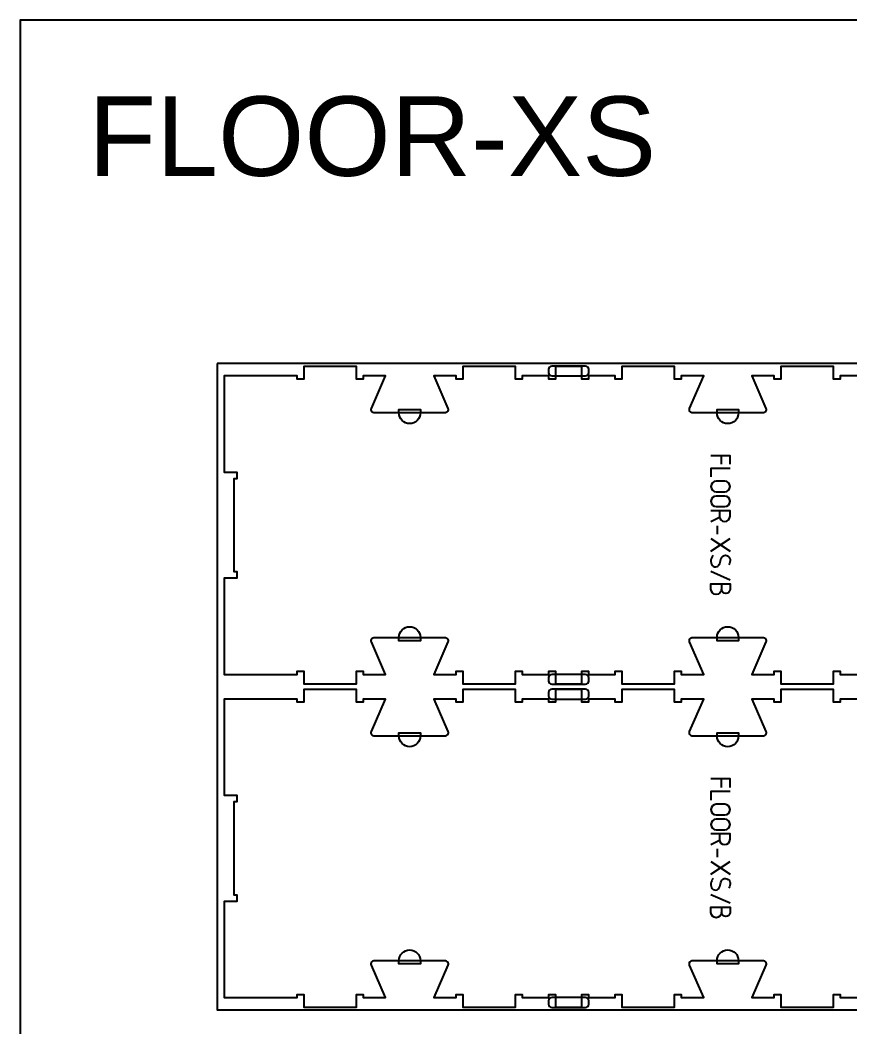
# Model space of a CAD drawing. Extents: x 0 to 12757, y 0 to 30003.
# Drawn here: x 0 to 1565, y 11963 to 13864 of the extents above; entities that cross this region are included whole.
import ezdxf

# ---------------------------------------------------------------- set-up
doc = ezdxf.new("R2010")
doc.units = 0
for name, color, linetype in [('0_SHEET_SPRUCEPLY_2440X122', 1, 'CONTINUOUS'), ('1_ANYTOOL_1MMDEEP_LABELS_S', 2, 'CONTINUOUS'), ('4_ANYTOOL_CUTTHROUGH_OUTSI', 5, 'CONTINUOUS'), ('5_ANYTOOL_HALF_MILL_9MM_IN', 70, 'CONTINUOUS'), ('DONOTCUT', 7, 'CONTINUOUS')]:
    doc.layers.add(name, color=color, linetype=linetype)
doc.styles.add('ARIAL', font='')
doc.styles.get('ARIAL').set_extended_font_data('Arial')

msp = doc.modelspace()

# ---------------------------------------------------------------- linework, layer by layer
at = {"layer": '0_SHEET_SPRUCEPLY_2440X122'}
msp.add_lwpolyline([(371.7, 13215.6), (371.7, 11995.6), (2811.7, 11995.6), (2811.7, 13215.6)], close=True, dxfattribs=at)
at = {"layer": '1_ANYTOOL_1MMDEEP_LABELS_S', "color": 2}
for points in [[(1339, 13025.3), (1339, 13041.3), (1303, 13041.3)], [(1323, 13025.3), (1323, 13041.3)], [(1339, 13017.3), (1303, 13017.3), (1303, 13001.3)], [(1303, 12917.3), (1319.2, 12925.4)], [(1315, 12909.3), (1315, 12893.3)], [(1303, 12885.3), (1339, 12861.3)], [(1303, 12861.3), (1339, 12885.3)], [(1303, 12823.3), (1339, 12807.3)], [(1339, 12415.3), (1339, 12431.3), (1303, 12431.3)], [(1323, 12415.3), (1323, 12431.3)], [(1339, 12407.3), (1303, 12407.3), (1303, 12391.3)], [(1303, 12307.3), (1319.2, 12315.4)], [(1315, 12299.3), (1315, 12283.3)], [(1303, 12275.3), (1339, 12251.3)], [(1303, 12251.3), (1339, 12275.3)], [(1303, 12213.3), (1339, 12197.3)]]:
    msp.add_lwpolyline(points, dxfattribs=at)
for points in [[(1313, 12993.3, 1), (1313, 12973.3), (1329, 12973.3, 1), (1329, 12993.3)], [(1313, 12965.3, 1), (1313, 12945.3), (1329, 12945.3, 1), (1329, 12965.3)], [(1313, 12383.3, 1), (1313, 12363.3), (1329, 12363.3, 1), (1329, 12383.3)], [(1313, 12355.3, 1), (1313, 12335.3), (1329, 12335.3, 1), (1329, 12355.3)]]:
    msp.add_lwpolyline(points, format="xyb", close=True, dxfattribs=at)
for points in [[(1319, 12937.3), (1319, 12927.3, 1), (1339, 12927.3), (1339, 12937.3), (1303, 12937.3)], [(1307, 12853.3, 0.136555), (1303.1, 12844, 0.071716), (1303.2, 12838.9, 0.133522), (1305.4, 12834.3, 0.344001), (1314.8, 12832.2, 0.153745), (1318.5, 12835.7, 0.071568), (1320.3, 12840.4, -0.00912), (1321.6, 12845.5, -0.090615), (1323.8, 12850.1, -0.340346), (1333.2, 12852.9, -0.284273), (1339, 12845.2, -0.092596), (1338.6, 12840.2, -0.017533), (1337, 12835.3)], [(1323, 12799.3), (1323, 12789.3, -1), (1303, 12789.3), (1303, 12799.3), (1339, 12799.3), (1339, 12789.3, -1), (1323, 12789.3)], [(1319, 12327.3), (1319, 12317.3, 1), (1339, 12317.3), (1339, 12327.3), (1303, 12327.3)], [(1307, 12243.3, 0.136555), (1303.1, 12234, 0.071716), (1303.2, 12228.9, 0.133522), (1305.4, 12224.3, 0.344001), (1314.8, 12222.2, 0.153745), (1318.5, 12225.7, 0.071568), (1320.3, 12230.4, -0.00912), (1321.6, 12235.5, -0.090615), (1323.8, 12240.1, -0.340346), (1333.2, 12242.9, -0.284273), (1339, 12235.2, -0.092596), (1338.6, 12230.2, -0.017533), (1337, 12225.3)], [(1323, 12189.3), (1323, 12179.3, -1), (1303, 12179.3), (1303, 12189.3), (1339, 12189.3), (1339, 12179.3, -1), (1323, 12179.3)]]:
    msp.add_lwpolyline(points, format="xyb", dxfattribs=at)
at = {"layer": '4_ANYTOOL_CUTTHROUGH_OUTSI', "color": 5}
for points in [[(1597.5, 13192), (1547, 13192), (1547, 13186), (1534.5, 13186), (1534.5, 13210), (1435, 13210), (1435, 13186), (1422.5, 13186), (1422.5, 13192), (1380.1, 13192), (1406.7, 13130.7), (1406.7, 13130.7, -0.539734), (1400.9, 13122), (1268.5, 13122, -0.539734), (1262.8, 13130.7), (1289.4, 13192), (1247, 13192), (1247, 13186), (1234.5, 13186), (1234.5, 13210), (1135, 13210), (1135, 13186), (1122.5, 13186), (1122.5, 13192), (1072, 13192), (1072, 13186), (1059.5, 13186), (1059.5, 13210), (1010, 13210), (1010, 13186), (997.5, 13186), (997.5, 13192), (947, 13192), (947, 13186), (934.5, 13186), (934.5, 13210), (835, 13210), (835, 13186), (822.5, 13186), (822.5, 13192), (780.1, 13192), (806.7, 13130.7), (806.7, 13130.7, -0.539734), (800.9, 13122), (668.5, 13122, -0.539734), (662.8, 13130.7), (689.4, 13192), (647, 13192), (647, 13186), (634.5, 13186), (634.5, 13210), (535, 13210), (535, 13186), (522.5, 13186), (522.5, 13192), (385, 13192), (385, 13010.5), (409, 13010.5), (409, 12998), (403, 12998), (403, 12822.5), (409, 12822.5), (409, 12810), (385, 12810), (385, 12628.5), (522.5, 12628.5), (522.5, 12634.5), (535, 12634.5), (535, 12610.5), (634.5, 12610.5), (634.5, 12634.5), (647, 12634.5), (647, 12628.5), (689.4, 12628.5), (662.8, 12689.8), (662.8, 12689.8, -0.539734), (668.5, 12698.5), (800.9, 12698.5, -0.539734), (806.7, 12689.8), (780.1, 12628.5), (822.5, 12628.5), (822.5, 12634.5), (835, 12634.5), (835, 12610.5), (934.5, 12610.5), (934.5, 12634.5), (947, 12634.5), (947, 12628.5), (997.5, 12628.5), (997.5, 12634.5), (1010, 12634.5), (1010, 12610.5), (1059.5, 12610.5), (1059.5, 12634.5), (1072, 12634.5), (1072, 12628.5), (1122.5, 12628.5), (1122.5, 12634.5), (1135, 12634.5), (1135, 12610.5), (1234.5, 12610.5), (1234.5, 12634.5), (1247, 12634.5), (1247, 12628.5), (1289.4, 12628.5), (1262.8, 12689.8), (1262.8, 12689.8, -0.539734), (1268.5, 12698.5), (1400.9, 12698.5, -0.539734), (1406.7, 12689.8), (1380.1, 12628.5), (1422.5, 12628.5), (1422.5, 12634.5), (1435, 12634.5), (1435, 12610.5), (1534.5, 12610.5), (1534.5, 12634.5), (1547, 12634.5), (1547, 12628.5), (1597.5, 12628.5)], [(1597.5, 12582), (1547, 12582), (1547, 12576), (1534.5, 12576), (1534.5, 12600), (1435, 12600), (1435, 12576), (1422.5, 12576), (1422.5, 12582), (1380.1, 12582), (1406.7, 12520.7), (1406.7, 12520.7, -0.539734), (1400.9, 12512), (1268.5, 12512, -0.539734), (1262.8, 12520.7), (1289.4, 12582), (1247, 12582), (1247, 12576), (1234.5, 12576), (1234.5, 12600), (1135, 12600), (1135, 12576), (1122.5, 12576), (1122.5, 12582), (1072, 12582), (1072, 12576), (1059.5, 12576), (1059.5, 12600), (1010, 12600), (1010, 12576), (997.5, 12576), (997.5, 12582), (947, 12582), (947, 12576), (934.5, 12576), (934.5, 12600), (835, 12600), (835, 12576), (822.5, 12576), (822.5, 12582), (780.1, 12582), (806.7, 12520.7), (806.7, 12520.7, -0.539734), (800.9, 12512), (668.5, 12512, -0.539734), (662.8, 12520.7), (689.4, 12582), (647, 12582), (647, 12576), (634.5, 12576), (634.5, 12600), (535, 12600), (535, 12576), (522.5, 12576), (522.5, 12582), (385, 12582), (385, 12400.5), (409, 12400.5), (409, 12388), (403, 12388), (403, 12212.5), (409, 12212.5), (409, 12200), (385, 12200), (385, 12018.5), (522.5, 12018.5), (522.5, 12024.5), (535, 12024.5), (535, 12000.5), (634.5, 12000.5), (634.5, 12024.5), (647, 12024.5), (647, 12018.5), (689.4, 12018.5), (662.8, 12079.8), (662.8, 12079.8, -0.539734), (668.5, 12088.5), (800.9, 12088.5, -0.539734), (806.7, 12079.8), (780.1, 12018.5), (822.5, 12018.5), (822.5, 12024.5), (835, 12024.5), (835, 12000.5), (934.5, 12000.5), (934.5, 12024.5), (947, 12024.5), (947, 12018.5), (997.5, 12018.5), (997.5, 12024.5), (1010, 12024.5), (1010, 12000.5), (1059.5, 12000.5), (1059.5, 12024.5), (1072, 12024.5), (1072, 12018.5), (1122.5, 12018.5), (1122.5, 12024.5), (1135, 12024.5), (1135, 12000.5), (1234.5, 12000.5), (1234.5, 12024.5), (1247, 12024.5), (1247, 12018.5), (1289.4, 12018.5), (1262.8, 12079.8), (1262.8, 12079.8, -0.539734), (1268.5, 12088.5), (1400.9, 12088.5, -0.539734), (1406.7, 12079.8), (1380.1, 12018.5), (1422.5, 12018.5), (1422.5, 12024.5), (1435, 12024.5), (1435, 12000.5), (1534.5, 12000.5), (1534.5, 12024.5), (1547, 12024.5), (1547, 12018.5), (1597.5, 12018.5)]]:
    msp.add_lwpolyline(points, format="xyb", dxfattribs=at)
at = {"layer": '5_ANYTOOL_HALF_MILL_9MM_IN', "color": 3}
for points in [[(1002.9, 13210.5, 0.414214), (996.9, 13204.5), (996.9, 13198, 0.414214), (1002.9, 13192), (1066.6, 13192, 0.414214), (1072.6, 13198), (1072.6, 13204.5, 0.414214), (1066.6, 13210.5)], [(755, 13122.3, -1), (714.5, 13122.3), (714.5, 13122.5), (714.5, 13128.5), (755, 13128.5), (755, 13122.5), (755, 13122.3)], [(1355, 13122.3, -1), (1314.5, 13122.3), (1314.5, 13122.5), (1314.5, 13128.5), (1355, 13128.5), (1355, 13122.5), (1355, 13122.3)], [(714.5, 12698.3, -1), (755, 12698.3), (755, 12698), (755, 12692), (714.5, 12692), (714.5, 12698), (714.5, 12698.3)], [(1314.5, 12698.3, -1), (1355, 12698.3), (1355, 12698), (1355, 12692), (1314.5, 12692), (1314.5, 12698), (1314.5, 12698.3)], [(1002.9, 12628.5, 0.414214), (996.9, 12622.5), (996.9, 12616, 0.414214), (1002.9, 12610), (1066.6, 12610, 0.414214), (1072.6, 12616), (1072.6, 12622.5, 0.414214), (1066.6, 12628.5)], [(1002.9, 12600.5, 0.414214), (996.9, 12594.5), (996.9, 12588, 0.414214), (1002.9, 12582), (1066.6, 12582, 0.414214), (1072.6, 12588), (1072.6, 12594.5, 0.414214), (1066.6, 12600.5)], [(755, 12512.3, -1), (714.5, 12512.3), (714.5, 12512.5), (714.5, 12518.5), (755, 12518.5), (755, 12512.5), (755, 12512.3)], [(1355, 12512.3, -1), (1314.5, 12512.3), (1314.5, 12512.5), (1314.5, 12518.5), (1355, 12518.5), (1355, 12512.5), (1355, 12512.3)], [(714.5, 12088.3, -1), (755, 12088.3), (755, 12088), (755, 12082), (714.5, 12082), (714.5, 12088), (714.5, 12088.3)], [(1314.5, 12088.3, -1), (1355, 12088.3), (1355, 12088), (1355, 12082), (1314.5, 12082), (1314.5, 12088), (1314.5, 12088.3)], [(1002.9, 12018.5, 0.414214), (996.9, 12012.5), (996.9, 12006, 0.414214), (1002.9, 12000), (1066.6, 12000, 0.414214), (1072.6, 12006), (1072.6, 12012.5, 0.414214), (1066.6, 12018.5)]]:
    msp.add_lwpolyline(points, format="xyb", close=True, dxfattribs=at)
at = {"layer": 'DONOTCUT'}
msp.add_lwpolyline([(0, 0), (3183.4, 0), (3183.4, 13863.5), (0, 13863.5)], close=True, dxfattribs=at)

# ---------------------------------------------------------------- texts
at = {"layer": 'DONOTCUT', "insert": (128.7, 13719.6, 0), "char_height": 150, "width": 2411.413, "attachment_point": 1, "style": 'ARIAL'}
msp.add_mtext('FLOOR-XS', dxfattribs=at)

doc.saveas('drawing.dxf')
